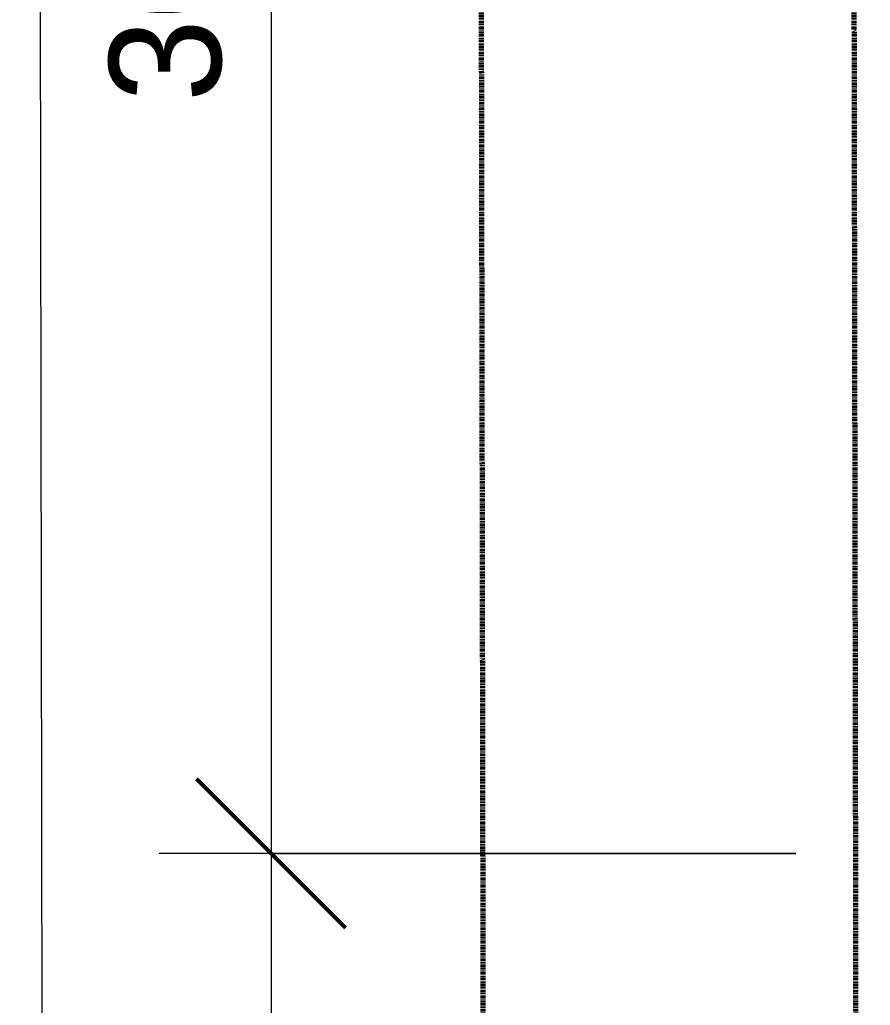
# Model space of a CAD drawing. Header units: inches. Extents: x -4414 to -113, y 9396 to 12816.
# Drawn here: x -4063.6 to -3926.7, y 11236.1 to 11394.8 of the extents above; entities that cross this region are included whole.
import ezdxf

# ---------------------------------------------------------------- set-up
doc = ezdxf.new("R2010")
doc.units = ezdxf.units.IN
doc.header["$MEASUREMENT"] = 0
doc.linetypes.add('Double Dash 3_8_', pattern=[1, 0.375, -0.125, 0.125, -0.125, 0.125, -0.125])
for name, color, linetype, lineweight in [('A-ANNO-DIMS', 211, 'Continuous', 9), ('A-ANNO-DIMS-192', 211, 'Continuous', 9), ('C-PROP-LINE', 91, 'Double Dash 3_8_', 70)]:
    doc.layers.add(name, color=color, linetype=linetype, lineweight=lineweight)
doc.styles.add('Century Gothic', font='ufonts.com_century-gothic.ttf', dxfattribs={"height": 18})
doc.dimstyles.new('OD__1_8__Tol__', dxfattribs={"dimscale": 12, "dimtxt": 18.795029, "dimasz": 2, "dimexe": 1.5, "dimexo": 1, "dimgap": 0.25, "dimtad": 1, "dimdec": 3, "dimrnd": 0.125, "dimzin": 3, "dimdsep": 46, "dimlunit": 4, "dimtxsty": 'Century Gothic', "dimblk1": 'OBLIQUE', "dimblk2": 'OBLIQUE', "dimsah": 1, "dimcen": 0.09, "dimdle": 1.5, "dimazin": 0, "dimtfac": 1, "dimtdec": 4, "dimtix": 1, "dimtmove": 0, "dimatfit": 3, "dimfxl": 1, "dimtvp": 1, "dimtfill": 1, "dimfrac": 2, "dimtolj": 1, "dimtzin": 0, "dimarcsym": 2})

# ---------------------------------------------------------------- blocks, each defined once
blk = doc.blocks.new('Family - ___-1749192-FLOOR PLAN - 3RD FLOOR')
at = {"layer": 'C-PROP-LINE'}
for p, q in [((-3990.83, 12268.59), (-3986.58, 9767.98)), ((-3930.69, 12184.59), (-3926.73, 9853.85))]:
    blk.add_line(p, q, dxfattribs=at)
blk = doc.blocks.new('DIMBLOCK9-FLOOR PLAN - 3RD FLOOR')
at = {"layer": 'A-ANNO-DIMS-192', "lineweight": 50}
for p, q in [((-4023.17, 11625.39), (-4035.17, 11637.39)), ((-4023.17, 11625.39), (-4011.17, 11613.39)), ((-4023.17, 11260.59), (-4035.17, 11272.59)), ((-4023.17, 11260.59), (-4011.17, 11248.59))]:
    blk.add_line(p, q, dxfattribs=at)
at = {"layer": 'A-ANNO-DIMS-192'}
for p, q in [((-3969.55, 11625.39), (-4041.17, 11625.39)), ((-4023.17, 11625.39), (-4023.17, 11260.59)), ((-4023.17, 11625.39), (-3969.55, 11625.39)), ((-3938.72, 11260.59), (-4041.17, 11260.59)), ((-4023.17, 11260.59), (-3938.72, 11260.59))]:
    blk.add_line(p, q, dxfattribs=at)
at = {"layer": 'A-ANNO-DIMS-192', "color": 0, "insert": (-4049.24, 11381.53), "char_height": 18, "width": 147.4962, "attachment_point": 1, "rotation": 90, "line_spacing_factor": 0.984502, "style": 'Century Gothic', "bg_fill": 3, "box_fill_scale": 1.25, "bg_fill_color": 256, "bg_fill_true_color": 13158600, "bg_fill_transparency": 0}
blk.add_mtext('30\' - 4 3/4"', dxfattribs=at)
blk = doc.blocks.new('_Oblique')
at = {"color": 0, "linetype": 'ByBlock', "lineweight": -2}
blk.add_line((-0.5, -0.5), (0.5, 0.5), dxfattribs=at)
blk = doc.blocks.new('DIMBLOCK10-FLOOR PLAN - 3RD FLOOR')
at = {"layer": 'A-ANNO-DIMS-192', "lineweight": 50}
for p, q in [((-4023.17, 11260.59), (-4035.17, 11272.59)), ((-4023.17, 11260.59), (-4011.17, 11248.59)), ((-4023.17, 11049.39), (-4035.17, 11061.39)), ((-4023.17, 11049.39), (-4011.17, 11037.39))]:
    blk.add_line(p, q, dxfattribs=at)
at = {"layer": 'A-ANNO-DIMS-192'}
for p, q in [((-3938.72, 11260.59), (-4041.17, 11260.59)), ((-4023.17, 11260.59), (-4023.17, 11049.39)), ((-4023.17, 11260.59), (-3938.72, 11260.59)), ((-3969.55, 11049.39), (-4041.17, 11049.39)), ((-4023.17, 11049.39), (-3969.55, 11049.39))]:
    blk.add_line(p, q, dxfattribs=at)
at = {"layer": 'A-ANNO-DIMS-192', "color": 0, "insert": (-4049.24, 11093.53), "char_height": 18, "width": 147.4962, "attachment_point": 1, "rotation": 90, "line_spacing_factor": 0.984502, "style": 'Century Gothic', "bg_fill": 3, "box_fill_scale": 1.25, "bg_fill_color": 256, "bg_fill_true_color": 13158600, "bg_fill_transparency": 0}
blk.add_mtext('17\' - 7 1/4"', dxfattribs=at)
blk = doc.blocks.new('DIMBLOCK21-FLOOR PLAN - 3RD FLOOR')
at = {"layer": 'A-ANNO-DIMS-192'}
for p, q in [((-4057.49, 9749.86), (-4061.8, 12286.47)), ((-4002.83, 12268.57), (-4079.77, 12268.44)), ((-4061.77, 12268.47), (-4002.83, 12268.57)), ((-3998.58, 9767.96), (-4075.52, 9767.83)), ((-4057.52, 9767.86), (-3998.58, 9767.96))]:
    blk.add_line(p, q, dxfattribs=at)
at = {"layer": 'A-ANNO-DIMS-192', "lineweight": 50}
for p, q in [((-4061.77, 12268.47), (-4073.79, 12280.45)), ((-4061.77, 12268.47), (-4049.75, 12256.49)), ((-4057.52, 9767.86), (-4069.54, 9779.84)), ((-4057.52, 9767.86), (-4045.5, 9755.88))]:
    blk.add_line(p, q, dxfattribs=at)
at = {"layer": 'A-ANNO-DIMS-192', "color": 0, "insert": (-4085.71, 10949.69), "char_height": 18, "width": 164.3223, "attachment_point": 1, "rotation": 90, "line_spacing_factor": 0.984502, "style": 'Century Gothic', "bg_fill": 3, "box_fill_scale": 1.25, "bg_fill_color": 256, "bg_fill_true_color": 13158600, "bg_fill_transparency": 0}
blk.add_mtext('208\' - 4 5/8"', dxfattribs=at)

msp = doc.modelspace()

# ---------------------------------------------------------------- block references
at = {"layer": 'C-PROP-LINE'}
msp.add_blockref('Family - ___-1749192-FLOOR PLAN - 3RD FLOOR', (0, 0), dxfattribs=at)

# ---------------------------------------------------------------- next in the draw order: dimensions: what is measured, and where the dimension line sits
at = {"layer": 'A-ANNO-DIMS'}
dim = msp.add_linear_dim(base=(-4023.1691, 11260.5894), p1=(-3957.5475, 11625.3894), p2=(-3926.7237, 11260.5894), angle=90, dimstyle='OD__1_8__Tol__', override={"dimpost": '<>', "dimfxl": 366.09991}, dxfattribs=at)
dim.commit()
dim.dimension.update_dxf_attribs({"geometry": 'DIMBLOCK9-FLOOR PLAN - 3RD FLOOR', "text_midpoint": (-4036.6191, 11442.9894)})

# ---------------------------------------------------------------- next in the draw order: dimensions: what is measured, and where the dimension line sits
dim = msp.add_linear_dim(base=(-4023.1691, 11049.3894), p1=(-3926.7237, 11260.5894), p2=(-3957.5475, 11049.3894), angle=90, dimstyle='OD__1_8__Tol__', override={"dimpost": '<>', "dimfxl": 213.437449}, dxfattribs=at)
dim.commit()
dim.dimension.update_dxf_attribs({"geometry": 'DIMBLOCK10-FLOOR PLAN - 3RD FLOOR', "text_midpoint": (-4036.6191, 11154.9894)})

# ---------------------------------------------------------------- next in the draw order: dimensions: what is measured, and where the dimension line sits
dim = msp.add_linear_dim(base=(-4061.7676, 12268.4688), p1=(-3986.5813, 9767.9828), p2=(-3990.8312, 12268.5894), angle=270.097377, dimstyle='OD__1_8__Tol__', override={"dimpost": '<>', "dimfxl": 2500.610164}, dxfattribs=at)
dim.commit()
dim.dimension.update_dxf_attribs({"geometry": 'DIMBLOCK21-FLOOR PLAN - 3RD FLOOR', "text_midpoint": (-4046.1927, 11018.1884)})

doc.saveas('drawing.dxf')
